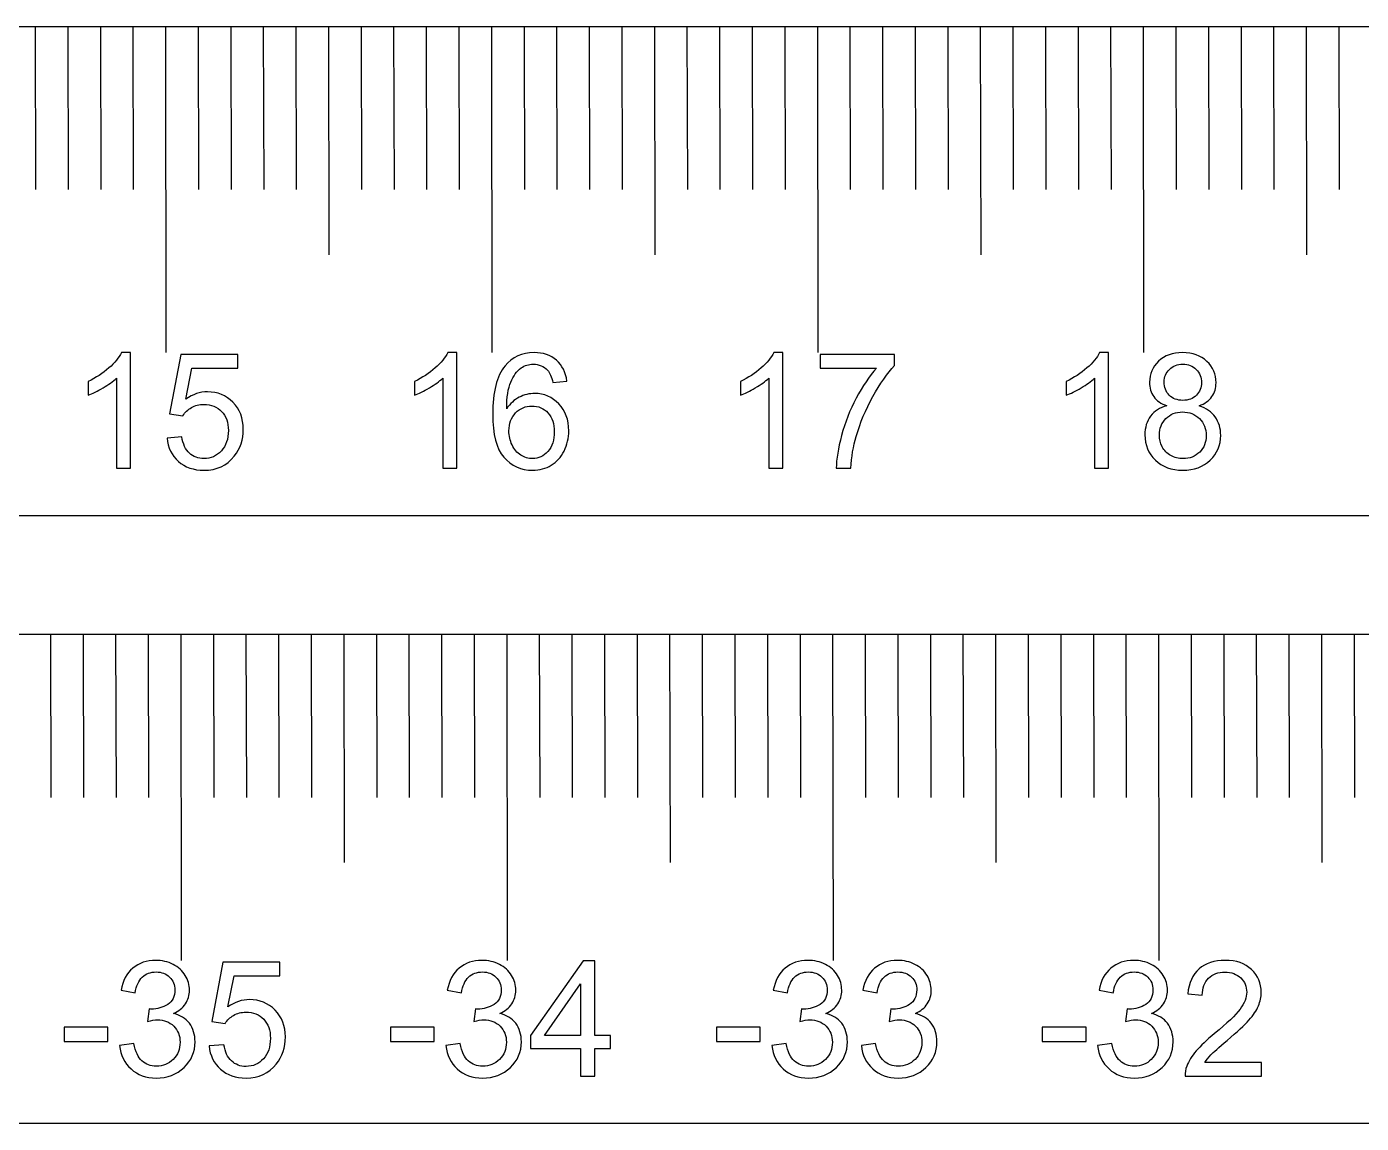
# Model space of a CAD drawing. Header units: millimetres. Extents: x -300 to 279, y -192 to 238.
# Drawn here: x -95.09 to -54.14, y -192.01 to -158.36 of the extents above; entities that cross this region are included whole.
import ezdxf

# ---------------------------------------------------------------- set-up
doc = ezdxf.new("R2010")
doc.units = ezdxf.units.MM
doc.layers.add('CAMADA_1', color=7, linetype='CONTINUOUS')

msp = doc.modelspace()

# ---------------------------------------------------------------- linework, layer by layer
at = {"layer": 'CAMADA_1', "color": 250}
for points, knots in [([(-240.8244, -158.3605), (-240.8244, -158.3605), (259.1756, -158.3605), (259.1756, -158.3605), (259.1756, -158.3605), (259.1756, -173.3605), (259.1756, -173.3605), (259.1756, -173.3605), (-240.8244, -173.3605), (-240.8244, -173.3605), (-240.8244, -173.3605), (-240.8244, -158.3605), (-240.8244, -158.3605)], [0, 0, 0, 0, 0.25, 0.25, 0.25, 0.5, 0.5, 0.5, 0.75, 0.75, 0.75, 1, 1, 1, 1]), ([(-91.8991, -171.9116), (-91.8991, -171.9116), (-92.3338, -171.9116), (-92.3338, -171.9116), (-92.3338, -171.9116), (-92.3338, -169.1442), (-92.3338, -169.1442), (-92.4383, -169.2446), (-92.5758, -169.3442), (-92.7453, -169.4438), (-92.9149, -169.5434), (-93.068, -169.6183), (-93.203, -169.6677), (-93.203, -169.6677), (-93.203, -169.2479), (-93.203, -169.2479), (-92.9602, -169.1343), (-92.7478, -168.996), (-92.5659, -168.833), (-92.384, -168.6709), (-92.2547, -168.5136), (-92.179, -168.3605), (-92.179, -168.3605), (-91.8991, -168.3605), (-91.8991, -168.3605), (-91.8991, -168.3605), (-91.8991, -171.9116), (-91.8991, -171.9116)], [0, 0, 0, 0, 0.1111111, 0.1111111, 0.1111111, 0.2222222, 0.2222222, 0.2222222, 0.3333333, 0.3333333, 0.3333333, 0.4444444, 0.4444444, 0.4444444, 0.5555556, 0.5555556, 0.5555556, 0.6666667, 0.6666667, 0.6666667, 0.7777778, 0.7777778, 0.7777778, 0.8888889, 0.8888889, 0.8888889, 1, 1, 1, 1]), ([(-90.7821, -170.9831), (-90.7821, -170.9831), (-90.3277, -170.9485), (-90.3277, -170.9485), (-90.2939, -171.1699), (-90.2157, -171.3362), (-90.0939, -171.4482), (-89.9721, -171.5593), (-89.8231, -171.6153), (-89.6478, -171.6153), (-89.4362, -171.6153), (-89.2592, -171.5362), (-89.1152, -171.379), (-88.972, -171.221), (-88.9003, -171.0119), (-88.9003, -170.7518), (-88.9003, -170.504), (-88.9687, -170.3089), (-89.1061, -170.1657), (-89.2436, -170.0225), (-89.4255, -169.9509), (-89.6519, -169.9509), (-89.7926, -169.9509), (-89.9186, -169.983), (-90.0305, -170.0472), (-90.1417, -170.1114), (-90.2289, -170.1945), (-90.2931, -170.2966), (-90.2931, -170.2966), (-90.703, -170.2373), (-90.703, -170.2373), (-90.703, -170.2373), (-90.3623, -168.4198), (-90.3623, -168.4198), (-90.3623, -168.4198), (-88.609, -168.4198), (-88.609, -168.4198), (-88.609, -168.4198), (-88.609, -168.8347), (-88.609, -168.8347), (-88.609, -168.8347), (-90.0157, -168.8347), (-90.0157, -168.8347), (-90.0157, -168.8347), (-90.2042, -169.7887), (-90.2042, -169.7887), (-89.9927, -169.6397), (-89.7704, -169.5656), (-89.5383, -169.5656), (-89.2304, -169.5656), (-88.9703, -169.6726), (-88.7588, -169.8867), (-88.5472, -170.1007), (-88.441, -170.3756), (-88.441, -170.7114), (-88.441, -171.0317), (-88.534, -171.3082), (-88.7201, -171.5412), (-88.9464, -171.8276), (-89.2559, -171.9709), (-89.6478, -171.9709), (-89.9688, -171.9709), (-90.2306, -171.8803), (-90.4339, -171.7001), (-90.6372, -171.5198), (-90.7533, -171.2811), (-90.7821, -170.9831)], [0, 0, 0, 0, 0.0454545, 0.0454545, 0.0454545, 0.0909091, 0.0909091, 0.0909091, 0.1363636, 0.1363636, 0.1363636, 0.1818182, 0.1818182, 0.1818182, 0.2272727, 0.2272727, 0.2272727, 0.2727273, 0.2727273, 0.2727273, 0.3181818, 0.3181818, 0.3181818, 0.3636364, 0.3636364, 0.3636364, 0.4090909, 0.4090909, 0.4090909, 0.4545455, 0.4545455, 0.4545455, 0.5, 0.5, 0.5, 0.5454545, 0.5454545, 0.5454545, 0.5909091, 0.5909091, 0.5909091, 0.6363636, 0.6363636, 0.6363636, 0.6818182, 0.6818182, 0.6818182, 0.7272727, 0.7272727, 0.7272727, 0.7727273, 0.7727273, 0.7727273, 0.8181818, 0.8181818, 0.8181818, 0.8636364, 0.8636364, 0.8636364, 0.9090909, 0.9090909, 0.9090909, 0.9545455, 0.9545455, 0.9545455, 1, 1, 1, 1]), ([(-81.8871, -171.9116), (-81.8871, -171.9116), (-82.3218, -171.9116), (-82.3218, -171.9116), (-82.3218, -171.9116), (-82.3218, -169.1442), (-82.3218, -169.1442), (-82.4263, -169.2446), (-82.5638, -169.3442), (-82.7333, -169.4438), (-82.9029, -169.5434), (-83.056, -169.6183), (-83.191, -169.6677), (-83.191, -169.6677), (-83.191, -169.2479), (-83.191, -169.2479), (-82.9482, -169.1343), (-82.7358, -168.996), (-82.5539, -168.833), (-82.372, -168.6709), (-82.2427, -168.5136), (-82.167, -168.3605), (-82.167, -168.3605), (-81.8871, -168.3605), (-81.8871, -168.3605), (-81.8871, -168.3605), (-81.8871, -171.9116), (-81.8871, -171.9116)], [0, 0, 0, 0, 0.1111111, 0.1111111, 0.1111111, 0.2222222, 0.2222222, 0.2222222, 0.3333333, 0.3333333, 0.3333333, 0.4444444, 0.4444444, 0.4444444, 0.5555556, 0.5555556, 0.5555556, 0.6666667, 0.6666667, 0.6666667, 0.7777778, 0.7777778, 0.7777778, 0.8888889, 0.8888889, 0.8888889, 1, 1, 1, 1]), ([(-78.513, -169.2397), (-78.513, -169.2397), (-78.9427, -169.2742), (-78.9427, -169.2742), (-78.9814, -169.1038), (-79.0365, -168.9795), (-79.1081, -168.9022), (-79.2258, -168.7779), (-79.3715, -168.7161), (-79.5444, -168.7161), (-79.6835, -168.7161), (-79.807, -168.7548), (-79.9132, -168.8322), (-80.0498, -168.9318), (-80.1568, -169.0767), (-80.2367, -169.2676), (-80.3157, -169.4594), (-80.3568, -169.7319), (-80.3601, -170.085), (-80.2556, -169.9262), (-80.1272, -169.8076), (-79.9757, -169.7311), (-79.8243, -169.6537), (-79.6662, -169.615), (-79.4999, -169.615), (-79.2102, -169.615), (-78.9633, -169.722), (-78.7591, -169.9352), (-78.5558, -170.1484), (-78.4537, -170.4233), (-78.4537, -170.7617), (-78.4537, -170.9839), (-78.5015, -171.1897), (-78.597, -171.3807), (-78.6933, -171.5716), (-78.8241, -171.7173), (-78.9921, -171.8186), (-79.1592, -171.9198), (-79.3493, -171.9709), (-79.5617, -171.9709), (-79.923, -171.9709), (-80.2186, -171.8375), (-80.4474, -171.5716), (-80.6754, -171.3058), (-80.7898, -170.867), (-80.7898, -170.2562), (-80.7898, -169.573), (-80.6631, -169.0758), (-80.4103, -168.7655), (-80.1897, -168.4955), (-79.8926, -168.3605), (-79.5181, -168.3605), (-79.2398, -168.3605), (-79.011, -168.4387), (-78.8332, -168.5943), (-78.6554, -168.7499), (-78.5484, -168.9647), (-78.513, -169.2397)], [0, 0, 0, 0, 0.0526316, 0.0526316, 0.0526316, 0.1052632, 0.1052632, 0.1052632, 0.1578947, 0.1578947, 0.1578947, 0.2105263, 0.2105263, 0.2105263, 0.2631579, 0.2631579, 0.2631579, 0.3157895, 0.3157895, 0.3157895, 0.3684211, 0.3684211, 0.3684211, 0.4210526, 0.4210526, 0.4210526, 0.4736842, 0.4736842, 0.4736842, 0.5263158, 0.5263158, 0.5263158, 0.5789474, 0.5789474, 0.5789474, 0.6315789, 0.6315789, 0.6315789, 0.6842105, 0.6842105, 0.6842105, 0.7368421, 0.7368421, 0.7368421, 0.7894737, 0.7894737, 0.7894737, 0.8421053, 0.8421053, 0.8421053, 0.8947368, 0.8947368, 0.8947368, 0.9473684, 0.9473684, 0.9473684, 1, 1, 1, 1]), ([(-71.8848, -171.9116), (-71.8848, -171.9116), (-72.3195, -171.9116), (-72.3195, -171.9116), (-72.3195, -171.9116), (-72.3195, -169.1442), (-72.3195, -169.1442), (-72.424, -169.2446), (-72.5615, -169.3442), (-72.731, -169.4438), (-72.9006, -169.5434), (-73.0537, -169.6183), (-73.1887, -169.6677), (-73.1887, -169.6677), (-73.1887, -169.2479), (-73.1887, -169.2479), (-72.9459, -169.1343), (-72.7335, -168.996), (-72.5516, -168.833), (-72.3697, -168.6709), (-72.2404, -168.5136), (-72.1647, -168.3605), (-72.1647, -168.3605), (-71.8848, -168.3605), (-71.8848, -168.3605), (-71.8848, -168.3605), (-71.8848, -171.9116), (-71.8848, -171.9116)], [0, 0, 0, 0, 0.1111111, 0.1111111, 0.1111111, 0.2222222, 0.2222222, 0.2222222, 0.3333333, 0.3333333, 0.3333333, 0.4444444, 0.4444444, 0.4444444, 0.5555556, 0.5555556, 0.5555556, 0.6666667, 0.6666667, 0.6666667, 0.7777778, 0.7777778, 0.7777778, 0.8888889, 0.8888889, 0.8888889, 1, 1, 1, 1]), ([(-70.7431, -168.8347), (-70.7431, -168.8347), (-70.7431, -168.4198), (-70.7431, -168.4198), (-70.7431, -168.4198), (-68.4564, -168.4198), (-68.4564, -168.4198), (-68.4564, -168.4198), (-68.4564, -168.7556), (-68.4564, -168.7556), (-68.6811, -168.9952), (-68.905, -169.3137), (-69.1256, -169.7113), (-69.347, -170.1089), (-69.5174, -170.518), (-69.6384, -170.9386), (-69.7248, -171.2341), (-69.7808, -171.5593), (-69.8047, -171.9116), (-69.8047, -171.9116), (-70.2492, -171.9116), (-70.2492, -171.9116), (-70.2442, -171.6334), (-70.1899, -171.2967), (-70.0854, -170.9024), (-69.9808, -170.5073), (-69.8318, -170.127), (-69.6368, -169.7607), (-69.4417, -169.3944), (-69.2342, -169.0857), (-69.0145, -168.8347), (-69.0145, -168.8347), (-70.7431, -168.8347), (-70.7431, -168.8347)], [0, 0, 0, 0, 0.0909091, 0.0909091, 0.0909091, 0.1818182, 0.1818182, 0.1818182, 0.2727273, 0.2727273, 0.2727273, 0.3636364, 0.3636364, 0.3636364, 0.4545455, 0.4545455, 0.4545455, 0.5454545, 0.5454545, 0.5454545, 0.6363636, 0.6363636, 0.6363636, 0.7272727, 0.7272727, 0.7272727, 0.8181818, 0.8181818, 0.8181818, 0.9090909, 0.9090909, 0.9090909, 1, 1, 1, 1]), ([(-61.8899, -171.9116), (-61.8899, -171.9116), (-62.3246, -171.9116), (-62.3246, -171.9116), (-62.3246, -171.9116), (-62.3246, -169.1442), (-62.3246, -169.1442), (-62.4291, -169.2446), (-62.5666, -169.3442), (-62.7361, -169.4438), (-62.9057, -169.5434), (-63.0588, -169.6183), (-63.1938, -169.6677), (-63.1938, -169.6677), (-63.1938, -169.2479), (-63.1938, -169.2479), (-62.951, -169.1343), (-62.7386, -168.996), (-62.5567, -168.833), (-62.3748, -168.6709), (-62.2455, -168.5136), (-62.1698, -168.3605), (-62.1698, -168.3605), (-61.8899, -168.3605), (-61.8899, -168.3605), (-61.8899, -168.3605), (-61.8899, -171.9116), (-61.8899, -171.9116)], [0, 0, 0, 0, 0.1111111, 0.1111111, 0.1111111, 0.2222222, 0.2222222, 0.2222222, 0.3333333, 0.3333333, 0.3333333, 0.4444444, 0.4444444, 0.4444444, 0.5555556, 0.5555556, 0.5555556, 0.6666667, 0.6666667, 0.6666667, 0.7777778, 0.7777778, 0.7777778, 0.8888889, 0.8888889, 0.8888889, 1, 1, 1, 1]), ([(-60.1036, -169.9945), (-60.2839, -169.9286), (-60.4173, -169.834), (-60.5045, -169.7121), (-60.591, -169.5895), (-60.6346, -169.443), (-60.6346, -169.2726), (-60.6346, -169.0149), (-60.5424, -168.7993), (-60.358, -168.6239), (-60.1728, -168.4486), (-59.9275, -168.3605), (-59.6205, -168.3605), (-59.3126, -168.3605), (-59.064, -168.4503), (-58.8763, -168.6297), (-58.6887, -168.8091), (-58.5948, -169.0273), (-58.5948, -169.2849), (-58.5948, -169.4487), (-58.6376, -169.592), (-58.7232, -169.713), (-58.8088, -169.8348), (-58.9389, -169.9286), (-59.1142, -169.9945), (-58.8977, -170.0653), (-58.7339, -170.1789), (-58.6212, -170.3369), (-58.5084, -170.4941), (-58.4516, -170.6818), (-58.4516, -170.9008), (-58.4516, -171.2029), (-58.5586, -171.4564), (-58.7718, -171.6622), (-58.9858, -171.868), (-59.2665, -171.9709), (-59.6147, -171.9709), (-59.9629, -171.9709), (-60.2436, -171.868), (-60.4576, -171.6614), (-60.6708, -171.4548), (-60.7778, -171.1971), (-60.7778, -170.8884), (-60.7778, -170.6588), (-60.7194, -170.4661), (-60.6025, -170.3114), (-60.4856, -170.1558), (-60.3193, -170.0505), (-60.1036, -169.9945)], [0, 0, 0, 0, 0.0625, 0.0625, 0.0625, 0.125, 0.125, 0.125, 0.1875, 0.1875, 0.1875, 0.25, 0.25, 0.25, 0.3125, 0.3125, 0.3125, 0.375, 0.375, 0.375, 0.4375, 0.4375, 0.4375, 0.5, 0.5, 0.5, 0.5625, 0.5625, 0.5625, 0.625, 0.625, 0.625, 0.6875, 0.6875, 0.6875, 0.75, 0.75, 0.75, 0.8125, 0.8125, 0.8125, 0.875, 0.875, 0.875, 0.9375, 0.9375, 0.9375, 1, 1, 1, 1]), ([(-60.1901, -169.2569), (-60.1901, -169.4249), (-60.1366, -169.5615), (-60.0304, -169.6677), (-59.9234, -169.7739), (-59.7834, -169.8274), (-59.6098, -169.8274), (-59.441, -169.8274), (-59.3044, -169.7747), (-59.1982, -169.6693), (-59.092, -169.564), (-59.0393, -169.4347), (-59.0393, -169.2816), (-59.0393, -169.1219), (-59.0936, -168.9878), (-59.2031, -168.8791), (-59.3118, -168.7705), (-59.4492, -168.7161), (-59.6147, -168.7161), (-59.7818, -168.7161), (-59.9193, -168.7696), (-60.0279, -168.8758), (-60.1357, -168.982), (-60.1901, -169.1088), (-60.1901, -169.2569)], [0, 0, 0, 0, 0.125, 0.125, 0.125, 0.25, 0.25, 0.25, 0.375, 0.375, 0.375, 0.5, 0.5, 0.5, 0.625, 0.625, 0.625, 0.75, 0.75, 0.75, 0.875, 0.875, 0.875, 1, 1, 1, 1]), ([(-80.291, -170.7658), (-80.291, -170.9156), (-80.2589, -171.0588), (-80.1955, -171.1955), (-80.1321, -171.3321), (-80.0432, -171.4358), (-79.9305, -171.5074), (-79.8169, -171.579), (-79.6967, -171.6153), (-79.5691, -171.6153), (-79.3839, -171.6153), (-79.2258, -171.5412), (-79.095, -171.393), (-78.9641, -171.2448), (-78.8982, -171.044), (-78.8982, -170.7896), (-78.8982, -170.5452), (-78.9633, -170.3526), (-79.0925, -170.2118), (-79.2217, -170.071), (-79.3864, -170.0002), (-79.5864, -170.0002), (-79.7823, -170.0002), (-79.9494, -170.071), (-80.086, -170.2118), (-80.2227, -170.3526), (-80.291, -170.5369), (-80.291, -170.7658)], [0, 0, 0, 0, 0.1111111, 0.1111111, 0.1111111, 0.2222222, 0.2222222, 0.2222222, 0.3333333, 0.3333333, 0.3333333, 0.4444444, 0.4444444, 0.4444444, 0.5555556, 0.5555556, 0.5555556, 0.6666667, 0.6666667, 0.6666667, 0.7777778, 0.7777778, 0.7777778, 0.8888889, 0.8888889, 0.8888889, 1, 1, 1, 1]), ([(-60.3333, -170.8917), (-60.3333, -171.016), (-60.3045, -171.1354), (-60.2469, -171.2514), (-60.1893, -171.3667), (-60.102, -171.4564), (-59.9851, -171.5198), (-59.869, -171.5832), (-59.7439, -171.6153), (-59.6114, -171.6153), (-59.4023, -171.6153), (-59.2311, -171.5486), (-59.0969, -171.4152), (-58.9628, -171.2819), (-58.8961, -171.1123), (-58.8961, -170.9065), (-58.8961, -170.6975), (-58.9652, -170.5246), (-59.1027, -170.3879), (-59.241, -170.2513), (-59.4155, -170.183), (-59.6254, -170.183), (-59.8312, -170.183), (-59.9999, -170.2505), (-60.1333, -170.3855), (-60.2666, -170.5205), (-60.3333, -170.6892), (-60.3333, -170.8917)], [0, 0, 0, 0, 0.1111111, 0.1111111, 0.1111111, 0.2222222, 0.2222222, 0.2222222, 0.3333333, 0.3333333, 0.3333333, 0.4444444, 0.4444444, 0.4444444, 0.5555556, 0.5555556, 0.5555556, 0.6666667, 0.6666667, 0.6666667, 0.7777778, 0.7777778, 0.7777778, 0.8888889, 0.8888889, 0.8888889, 1, 1, 1, 1]), ([(-240.3555, -177.0107), (-240.3555, -177.0107), (259.6445, -177.0107), (259.6445, -177.0107), (259.6445, -177.0107), (259.6445, -192.0107), (259.6445, -192.0107), (259.6445, -192.0107), (-240.3555, -192.0107), (-240.3555, -192.0107), (-240.3555, -192.0107), (-240.3555, -177.0107), (-240.3555, -177.0107)], [0, 0, 0, 0, 0.25, 0.25, 0.25, 0.5, 0.5, 0.5, 0.75, 0.75, 0.75, 1, 1, 1, 1]), ([(-92.2378, -189.6234), (-92.2378, -189.6234), (-91.8031, -189.5641), (-91.8031, -189.5641), (-91.7529, -189.8111), (-91.669, -189.9889), (-91.5496, -190.0975), (-91.4303, -190.2062), (-91.2837, -190.2605), (-91.1101, -190.2605), (-90.9043, -190.2605), (-90.7306, -190.1897), (-90.5906, -190.0482), (-90.4507, -189.9066), (-90.3807, -189.7312), (-90.3807, -189.5222), (-90.3807, -189.323), (-90.4458, -189.1583), (-90.5766, -189.0283), (-90.7067, -188.899), (-90.8722, -188.834), (-91.0738, -188.834), (-91.1561, -188.834), (-91.2582, -188.8505), (-91.3809, -188.8826), (-91.3809, -188.8826), (-91.3323, -188.5023), (-91.3323, -188.5023), (-91.3035, -188.5056), (-91.2796, -188.5072), (-91.2623, -188.5072), (-91.0763, -188.5072), (-90.91, -188.4587), (-90.761, -188.3623), (-90.6129, -188.266), (-90.5388, -188.1179), (-90.5388, -187.9178), (-90.5388, -187.759), (-90.5931, -187.6273), (-90.7009, -187.5227), (-90.8088, -187.4182), (-90.9479, -187.3663), (-91.1183, -187.3663), (-91.2879, -187.3663), (-91.4286, -187.4198), (-91.5414, -187.5268), (-91.6542, -187.6339), (-91.7266, -187.7944), (-91.7587, -188.0084), (-91.7587, -188.0084), (-92.1933, -187.9294), (-92.1933, -187.9294), (-92.1398, -187.638), (-92.0196, -187.4116), (-91.8311, -187.2511), (-91.6435, -187.0906), (-91.4089, -187.0107), (-91.129, -187.0107), (-90.9364, -187.0107), (-90.7586, -187.0519), (-90.5964, -187.135), (-90.4334, -187.2173), (-90.3091, -187.3301), (-90.2235, -187.4725), (-90.1371, -187.6157), (-90.0943, -187.7672), (-90.0943, -187.9277), (-90.0943, -188.08), (-90.1354, -188.2183), (-90.2169, -188.3434), (-90.2992, -188.4685), (-90.4211, -188.5681), (-90.5816, -188.6422), (-90.3725, -188.69), (-90.2103, -188.7904), (-90.0943, -188.9427), (-89.979, -189.0941), (-89.9214, -189.2851), (-89.9214, -189.5131), (-89.9214, -189.8218), (-90.0342, -190.0844), (-90.2589, -190.2992), (-90.4845, -190.5141), (-90.7693, -190.6211), (-91.1133, -190.6211), (-91.4237, -190.6211), (-91.6813, -190.5281), (-91.8863, -190.3428), (-92.0921, -190.1576), (-92.209, -189.9181), (-92.2378, -189.6234)], [0, 0, 0, 0, 0.0333333, 0.0333333, 0.0333333, 0.0666667, 0.0666667, 0.0666667, 0.1, 0.1, 0.1, 0.1333333, 0.1333333, 0.1333333, 0.1666667, 0.1666667, 0.1666667, 0.2, 0.2, 0.2, 0.2333333, 0.2333333, 0.2333333, 0.2666667, 0.2666667, 0.2666667, 0.3, 0.3, 0.3, 0.3333333, 0.3333333, 0.3333333, 0.3666667, 0.3666667, 0.3666667, 0.4, 0.4, 0.4, 0.4333333, 0.4333333, 0.4333333, 0.4666667, 0.4666667, 0.4666667, 0.5, 0.5, 0.5, 0.5333333, 0.5333333, 0.5333333, 0.5666667, 0.5666667, 0.5666667, 0.6, 0.6, 0.6, 0.6333333, 0.6333333, 0.6333333, 0.6666667, 0.6666667, 0.6666667, 0.7, 0.7, 0.7, 0.7333333, 0.7333333, 0.7333333, 0.7666667, 0.7666667, 0.7666667, 0.8, 0.8, 0.8, 0.8333333, 0.8333333, 0.8333333, 0.8666667, 0.8666667, 0.8666667, 0.9, 0.9, 0.9, 0.9333333, 0.9333333, 0.9333333, 0.9666667, 0.9666667, 0.9666667, 1, 1, 1, 1]), ([(-89.4909, -189.6333), (-89.4909, -189.6333), (-89.0365, -189.5987), (-89.0365, -189.5987), (-89.0027, -189.8201), (-88.9245, -189.9864), (-88.8027, -190.0984), (-88.6809, -190.2095), (-88.5319, -190.2655), (-88.3566, -190.2655), (-88.145, -190.2655), (-87.968, -190.1864), (-87.824, -190.0292), (-87.6808, -189.8712), (-87.6091, -189.6621), (-87.6091, -189.402), (-87.6091, -189.1542), (-87.6775, -188.9591), (-87.8149, -188.8159), (-87.9524, -188.6727), (-88.1343, -188.6011), (-88.3607, -188.6011), (-88.5014, -188.6011), (-88.6274, -188.6332), (-88.7393, -188.6974), (-88.8505, -188.7616), (-88.9377, -188.8447), (-89.0019, -188.9468), (-89.0019, -188.9468), (-89.4118, -188.8875), (-89.4118, -188.8875), (-89.4118, -188.8875), (-89.0711, -187.07), (-89.0711, -187.07), (-89.0711, -187.07), (-87.3178, -187.07), (-87.3178, -187.07), (-87.3178, -187.07), (-87.3178, -187.4849), (-87.3178, -187.4849), (-87.3178, -187.4849), (-88.7245, -187.4849), (-88.7245, -187.4849), (-88.7245, -187.4849), (-88.913, -188.4389), (-88.913, -188.4389), (-88.7015, -188.2899), (-88.4792, -188.2158), (-88.2471, -188.2158), (-87.9392, -188.2158), (-87.6791, -188.3228), (-87.4676, -188.5369), (-87.256, -188.7509), (-87.1498, -189.0258), (-87.1498, -189.3616), (-87.1498, -189.6819), (-87.2428, -189.9584), (-87.4289, -190.1914), (-87.6552, -190.4778), (-87.9647, -190.6211), (-88.3566, -190.6211), (-88.6776, -190.6211), (-88.9394, -190.5305), (-89.1427, -190.3503), (-89.346, -190.17), (-89.4621, -189.9313), (-89.4909, -189.6333)], [0, 0, 0, 0, 0.0454545, 0.0454545, 0.0454545, 0.0909091, 0.0909091, 0.0909091, 0.1363636, 0.1363636, 0.1363636, 0.1818182, 0.1818182, 0.1818182, 0.2272727, 0.2272727, 0.2272727, 0.2727273, 0.2727273, 0.2727273, 0.3181818, 0.3181818, 0.3181818, 0.3636364, 0.3636364, 0.3636364, 0.4090909, 0.4090909, 0.4090909, 0.4545455, 0.4545455, 0.4545455, 0.5, 0.5, 0.5, 0.5454545, 0.5454545, 0.5454545, 0.5909091, 0.5909091, 0.5909091, 0.6363636, 0.6363636, 0.6363636, 0.6818182, 0.6818182, 0.6818182, 0.7272727, 0.7272727, 0.7272727, 0.7727273, 0.7727273, 0.7727273, 0.8181818, 0.8181818, 0.8181818, 0.8636364, 0.8636364, 0.8636364, 0.9090909, 0.9090909, 0.9090909, 0.9545455, 0.9545455, 0.9545455, 1, 1, 1, 1]), ([(-82.2258, -189.6234), (-82.2258, -189.6234), (-81.7911, -189.5641), (-81.7911, -189.5641), (-81.7409, -189.8111), (-81.657, -189.9889), (-81.5376, -190.0975), (-81.4183, -190.2062), (-81.2717, -190.2605), (-81.0981, -190.2605), (-80.8923, -190.2605), (-80.7186, -190.1897), (-80.5786, -190.0482), (-80.4387, -189.9066), (-80.3687, -189.7312), (-80.3687, -189.5222), (-80.3687, -189.323), (-80.4338, -189.1583), (-80.5646, -189.0283), (-80.6947, -188.899), (-80.8602, -188.834), (-81.0618, -188.834), (-81.1441, -188.834), (-81.2462, -188.8505), (-81.3689, -188.8826), (-81.3689, -188.8826), (-81.3203, -188.5023), (-81.3203, -188.5023), (-81.2915, -188.5056), (-81.2676, -188.5072), (-81.2503, -188.5072), (-81.0643, -188.5072), (-80.898, -188.4587), (-80.749, -188.3623), (-80.6009, -188.266), (-80.5268, -188.1179), (-80.5268, -187.9178), (-80.5268, -187.759), (-80.5811, -187.6273), (-80.6889, -187.5227), (-80.7968, -187.4182), (-80.9359, -187.3663), (-81.1063, -187.3663), (-81.2759, -187.3663), (-81.4166, -187.4198), (-81.5294, -187.5268), (-81.6422, -187.6339), (-81.7146, -187.7944), (-81.7467, -188.0084), (-81.7467, -188.0084), (-82.1813, -187.9294), (-82.1813, -187.9294), (-82.1278, -187.638), (-82.0076, -187.4116), (-81.8191, -187.2511), (-81.6315, -187.0906), (-81.3969, -187.0107), (-81.117, -187.0107), (-80.9244, -187.0107), (-80.7466, -187.0519), (-80.5844, -187.135), (-80.4214, -187.2173), (-80.2971, -187.3301), (-80.2115, -187.4725), (-80.1251, -187.6157), (-80.0823, -187.7672), (-80.0823, -187.9277), (-80.0823, -188.08), (-80.1234, -188.2183), (-80.2049, -188.3434), (-80.2872, -188.4685), (-80.4091, -188.5681), (-80.5696, -188.6422), (-80.3605, -188.69), (-80.1983, -188.7904), (-80.0823, -188.9427), (-79.967, -189.0941), (-79.9094, -189.2851), (-79.9094, -189.5131), (-79.9094, -189.8218), (-80.0222, -190.0844), (-80.2469, -190.2992), (-80.4725, -190.5141), (-80.7573, -190.6211), (-81.1013, -190.6211), (-81.4117, -190.6211), (-81.6693, -190.5281), (-81.8743, -190.3428), (-82.0801, -190.1576), (-82.197, -189.9181), (-82.2258, -189.6234)], [0, 0, 0, 0, 0.0333333, 0.0333333, 0.0333333, 0.0666667, 0.0666667, 0.0666667, 0.1, 0.1, 0.1, 0.1333333, 0.1333333, 0.1333333, 0.1666667, 0.1666667, 0.1666667, 0.2, 0.2, 0.2, 0.2333333, 0.2333333, 0.2333333, 0.2666667, 0.2666667, 0.2666667, 0.3, 0.3, 0.3, 0.3333333, 0.3333333, 0.3333333, 0.3666667, 0.3666667, 0.3666667, 0.4, 0.4, 0.4, 0.4333333, 0.4333333, 0.4333333, 0.4666667, 0.4666667, 0.4666667, 0.5, 0.5, 0.5, 0.5333333, 0.5333333, 0.5333333, 0.5666667, 0.5666667, 0.5666667, 0.6, 0.6, 0.6, 0.6333333, 0.6333333, 0.6333333, 0.6666667, 0.6666667, 0.6666667, 0.7, 0.7, 0.7, 0.7333333, 0.7333333, 0.7333333, 0.7666667, 0.7666667, 0.7666667, 0.8, 0.8, 0.8, 0.8333333, 0.8333333, 0.8333333, 0.8666667, 0.8666667, 0.8666667, 0.9, 0.9, 0.9, 0.9333333, 0.9333333, 0.9333333, 0.9666667, 0.9666667, 0.9666667, 1, 1, 1, 1]), ([(-78.091, -190.5618), (-78.091, -190.5618), (-78.091, -189.7172), (-78.091, -189.7172), (-78.091, -189.7172), (-79.627, -189.7172), (-79.627, -189.7172), (-79.627, -189.7172), (-79.627, -189.3172), (-79.627, -189.3172), (-79.627, -189.3172), (-78.012, -187.0255), (-78.012, -187.0255), (-78.012, -187.0255), (-77.6564, -187.0255), (-77.6564, -187.0255), (-77.6564, -187.0255), (-77.6564, -189.3172), (-77.6564, -189.3172), (-77.6564, -189.3172), (-77.1773, -189.3172), (-77.1773, -189.3172), (-77.1773, -189.3172), (-77.1773, -189.7172), (-77.1773, -189.7172), (-77.1773, -189.7172), (-77.6564, -189.7172), (-77.6564, -189.7172), (-77.6564, -189.7172), (-77.6564, -190.5618), (-77.6564, -190.5618), (-77.6564, -190.5618), (-78.091, -190.5618), (-78.091, -190.5618)], [0, 0, 0, 0, 0.0909091, 0.0909091, 0.0909091, 0.1818182, 0.1818182, 0.1818182, 0.2727273, 0.2727273, 0.2727273, 0.3636364, 0.3636364, 0.3636364, 0.4545455, 0.4545455, 0.4545455, 0.5454545, 0.5454545, 0.5454545, 0.6363636, 0.6363636, 0.6363636, 0.7272727, 0.7272727, 0.7272727, 0.8181818, 0.8181818, 0.8181818, 0.9090909, 0.9090909, 0.9090909, 1, 1, 1, 1]), ([(-72.2235, -189.6234), (-72.2235, -189.6234), (-71.7888, -189.5641), (-71.7888, -189.5641), (-71.7386, -189.8111), (-71.6547, -189.9889), (-71.5353, -190.0975), (-71.416, -190.2062), (-71.2694, -190.2605), (-71.0958, -190.2605), (-70.89, -190.2605), (-70.7163, -190.1897), (-70.5763, -190.0482), (-70.4364, -189.9066), (-70.3664, -189.7312), (-70.3664, -189.5222), (-70.3664, -189.323), (-70.4315, -189.1583), (-70.5623, -189.0283), (-70.6924, -188.899), (-70.8579, -188.834), (-71.0595, -188.834), (-71.1418, -188.834), (-71.2439, -188.8505), (-71.3666, -188.8826), (-71.3666, -188.8826), (-71.318, -188.5023), (-71.318, -188.5023), (-71.2892, -188.5056), (-71.2653, -188.5072), (-71.248, -188.5072), (-71.062, -188.5072), (-70.8957, -188.4587), (-70.7467, -188.3623), (-70.5986, -188.266), (-70.5245, -188.1179), (-70.5245, -187.9178), (-70.5245, -187.759), (-70.5788, -187.6273), (-70.6866, -187.5227), (-70.7945, -187.4182), (-70.9336, -187.3663), (-71.104, -187.3663), (-71.2736, -187.3663), (-71.4143, -187.4198), (-71.5271, -187.5268), (-71.6399, -187.6339), (-71.7123, -187.7944), (-71.7444, -188.0084), (-71.7444, -188.0084), (-72.179, -187.9294), (-72.179, -187.9294), (-72.1255, -187.638), (-72.0053, -187.4116), (-71.8168, -187.2511), (-71.6292, -187.0906), (-71.3946, -187.0107), (-71.1147, -187.0107), (-70.9221, -187.0107), (-70.7443, -187.0519), (-70.5821, -187.135), (-70.4191, -187.2173), (-70.2948, -187.3301), (-70.2092, -187.4725), (-70.1228, -187.6157), (-70.08, -187.7672), (-70.08, -187.9277), (-70.08, -188.08), (-70.1211, -188.2183), (-70.2026, -188.3434), (-70.2849, -188.4685), (-70.4068, -188.5681), (-70.5673, -188.6422), (-70.3582, -188.69), (-70.196, -188.7904), (-70.08, -188.9427), (-69.9647, -189.0941), (-69.9071, -189.2851), (-69.9071, -189.5131), (-69.9071, -189.8218), (-70.0199, -190.0844), (-70.2446, -190.2992), (-70.4702, -190.5141), (-70.755, -190.6211), (-71.099, -190.6211), (-71.4094, -190.6211), (-71.667, -190.5281), (-71.872, -190.3428), (-72.0778, -190.1576), (-72.1947, -189.9181), (-72.2235, -189.6234)], [0, 0, 0, 0, 0.0333333, 0.0333333, 0.0333333, 0.0666667, 0.0666667, 0.0666667, 0.1, 0.1, 0.1, 0.1333333, 0.1333333, 0.1333333, 0.1666667, 0.1666667, 0.1666667, 0.2, 0.2, 0.2, 0.2333333, 0.2333333, 0.2333333, 0.2666667, 0.2666667, 0.2666667, 0.3, 0.3, 0.3, 0.3333333, 0.3333333, 0.3333333, 0.3666667, 0.3666667, 0.3666667, 0.4, 0.4, 0.4, 0.4333333, 0.4333333, 0.4333333, 0.4666667, 0.4666667, 0.4666667, 0.5, 0.5, 0.5, 0.5333333, 0.5333333, 0.5333333, 0.5666667, 0.5666667, 0.5666667, 0.6, 0.6, 0.6, 0.6333333, 0.6333333, 0.6333333, 0.6666667, 0.6666667, 0.6666667, 0.7, 0.7, 0.7, 0.7333333, 0.7333333, 0.7333333, 0.7666667, 0.7666667, 0.7666667, 0.8, 0.8, 0.8, 0.8333333, 0.8333333, 0.8333333, 0.8666667, 0.8666667, 0.8666667, 0.9, 0.9, 0.9, 0.9333333, 0.9333333, 0.9333333, 0.9666667, 0.9666667, 0.9666667, 1, 1, 1, 1]), ([(-69.4766, -189.6234), (-69.4766, -189.6234), (-69.0419, -189.5641), (-69.0419, -189.5641), (-68.9917, -189.8111), (-68.9078, -189.9889), (-68.7884, -190.0975), (-68.6691, -190.2062), (-68.5225, -190.2605), (-68.3489, -190.2605), (-68.1431, -190.2605), (-67.9694, -190.1897), (-67.8294, -190.0482), (-67.6895, -189.9066), (-67.6195, -189.7312), (-67.6195, -189.5222), (-67.6195, -189.323), (-67.6846, -189.1583), (-67.8154, -189.0283), (-67.9455, -188.899), (-68.111, -188.834), (-68.3126, -188.834), (-68.3949, -188.834), (-68.497, -188.8505), (-68.6197, -188.8826), (-68.6197, -188.8826), (-68.5711, -188.5023), (-68.5711, -188.5023), (-68.5423, -188.5056), (-68.5184, -188.5072), (-68.5011, -188.5072), (-68.3151, -188.5072), (-68.1488, -188.4587), (-67.9998, -188.3623), (-67.8517, -188.266), (-67.7776, -188.1179), (-67.7776, -187.9178), (-67.7776, -187.759), (-67.8319, -187.6273), (-67.9397, -187.5227), (-68.0476, -187.4182), (-68.1867, -187.3663), (-68.3571, -187.3663), (-68.5267, -187.3663), (-68.6674, -187.4198), (-68.7802, -187.5268), (-68.893, -187.6339), (-68.9654, -187.7944), (-68.9975, -188.0084), (-68.9975, -188.0084), (-69.4321, -187.9294), (-69.4321, -187.9294), (-69.3786, -187.638), (-69.2584, -187.4116), (-69.0699, -187.2511), (-68.8823, -187.0906), (-68.6477, -187.0107), (-68.3678, -187.0107), (-68.1752, -187.0107), (-67.9974, -187.0519), (-67.8352, -187.135), (-67.6722, -187.2173), (-67.5479, -187.3301), (-67.4623, -187.4725), (-67.3759, -187.6157), (-67.3331, -187.7672), (-67.3331, -187.9277), (-67.3331, -188.08), (-67.3742, -188.2183), (-67.4557, -188.3434), (-67.538, -188.4685), (-67.6599, -188.5681), (-67.8204, -188.6422), (-67.6113, -188.69), (-67.4491, -188.7904), (-67.3331, -188.9427), (-67.2178, -189.0941), (-67.1602, -189.2851), (-67.1602, -189.5131), (-67.1602, -189.8218), (-67.273, -190.0844), (-67.4977, -190.2992), (-67.7233, -190.5141), (-68.0081, -190.6211), (-68.3521, -190.6211), (-68.6625, -190.6211), (-68.9201, -190.5281), (-69.1251, -190.3428), (-69.3309, -190.1576), (-69.4478, -189.9181), (-69.4766, -189.6234)], [0, 0, 0, 0, 0.0333333, 0.0333333, 0.0333333, 0.0666667, 0.0666667, 0.0666667, 0.1, 0.1, 0.1, 0.1333333, 0.1333333, 0.1333333, 0.1666667, 0.1666667, 0.1666667, 0.2, 0.2, 0.2, 0.2333333, 0.2333333, 0.2333333, 0.2666667, 0.2666667, 0.2666667, 0.3, 0.3, 0.3, 0.3333333, 0.3333333, 0.3333333, 0.3666667, 0.3666667, 0.3666667, 0.4, 0.4, 0.4, 0.4333333, 0.4333333, 0.4333333, 0.4666667, 0.4666667, 0.4666667, 0.5, 0.5, 0.5, 0.5333333, 0.5333333, 0.5333333, 0.5666667, 0.5666667, 0.5666667, 0.6, 0.6, 0.6, 0.6333333, 0.6333333, 0.6333333, 0.6666667, 0.6666667, 0.6666667, 0.7, 0.7, 0.7, 0.7333333, 0.7333333, 0.7333333, 0.7666667, 0.7666667, 0.7666667, 0.8, 0.8, 0.8, 0.8333333, 0.8333333, 0.8333333, 0.8666667, 0.8666667, 0.8666667, 0.9, 0.9, 0.9, 0.9333333, 0.9333333, 0.9333333, 0.9666667, 0.9666667, 0.9666667, 1, 1, 1, 1]), ([(-62.2286, -189.6234), (-62.2286, -189.6234), (-61.7939, -189.5641), (-61.7939, -189.5641), (-61.7437, -189.8111), (-61.6598, -189.9889), (-61.5404, -190.0975), (-61.4211, -190.2062), (-61.2745, -190.2605), (-61.1009, -190.2605), (-60.8951, -190.2605), (-60.7214, -190.1897), (-60.5814, -190.0482), (-60.4415, -189.9066), (-60.3715, -189.7312), (-60.3715, -189.5222), (-60.3715, -189.323), (-60.4366, -189.1583), (-60.5674, -189.0283), (-60.6975, -188.899), (-60.863, -188.834), (-61.0646, -188.834), (-61.1469, -188.834), (-61.249, -188.8505), (-61.3717, -188.8826), (-61.3717, -188.8826), (-61.3231, -188.5023), (-61.3231, -188.5023), (-61.2943, -188.5056), (-61.2704, -188.5072), (-61.2531, -188.5072), (-61.0671, -188.5072), (-60.9008, -188.4587), (-60.7518, -188.3623), (-60.6037, -188.266), (-60.5296, -188.1179), (-60.5296, -187.9178), (-60.5296, -187.759), (-60.5839, -187.6273), (-60.6917, -187.5227), (-60.7996, -187.4182), (-60.9387, -187.3663), (-61.1091, -187.3663), (-61.2787, -187.3663), (-61.4194, -187.4198), (-61.5322, -187.5268), (-61.645, -187.6339), (-61.7174, -187.7944), (-61.7495, -188.0084), (-61.7495, -188.0084), (-62.1841, -187.9294), (-62.1841, -187.9294), (-62.1306, -187.638), (-62.0104, -187.4116), (-61.8219, -187.2511), (-61.6343, -187.0906), (-61.3997, -187.0107), (-61.1198, -187.0107), (-60.9272, -187.0107), (-60.7494, -187.0519), (-60.5872, -187.135), (-60.4242, -187.2173), (-60.2999, -187.3301), (-60.2143, -187.4725), (-60.1279, -187.6157), (-60.0851, -187.7672), (-60.0851, -187.9277), (-60.0851, -188.08), (-60.1262, -188.2183), (-60.2077, -188.3434), (-60.29, -188.4685), (-60.4119, -188.5681), (-60.5724, -188.6422), (-60.3633, -188.69), (-60.2011, -188.7904), (-60.0851, -188.9427), (-59.9698, -189.0941), (-59.9122, -189.2851), (-59.9122, -189.5131), (-59.9122, -189.8218), (-60.025, -190.0844), (-60.2497, -190.2992), (-60.4753, -190.5141), (-60.7601, -190.6211), (-61.1041, -190.6211), (-61.4145, -190.6211), (-61.6721, -190.5281), (-61.8771, -190.3428), (-62.0829, -190.1576), (-62.1998, -189.9181), (-62.2286, -189.6234)], [0, 0, 0, 0, 0.0333333, 0.0333333, 0.0333333, 0.0666667, 0.0666667, 0.0666667, 0.1, 0.1, 0.1, 0.1333333, 0.1333333, 0.1333333, 0.1666667, 0.1666667, 0.1666667, 0.2, 0.2, 0.2, 0.2333333, 0.2333333, 0.2333333, 0.2666667, 0.2666667, 0.2666667, 0.3, 0.3, 0.3, 0.3333333, 0.3333333, 0.3333333, 0.3666667, 0.3666667, 0.3666667, 0.4, 0.4, 0.4, 0.4333333, 0.4333333, 0.4333333, 0.4666667, 0.4666667, 0.4666667, 0.5, 0.5, 0.5, 0.5333333, 0.5333333, 0.5333333, 0.5666667, 0.5666667, 0.5666667, 0.6, 0.6, 0.6, 0.6333333, 0.6333333, 0.6333333, 0.6666667, 0.6666667, 0.6666667, 0.7, 0.7, 0.7, 0.7333333, 0.7333333, 0.7333333, 0.7666667, 0.7666667, 0.7666667, 0.8, 0.8, 0.8, 0.8333333, 0.8333333, 0.8333333, 0.8666667, 0.8666667, 0.8666667, 0.9, 0.9, 0.9, 0.9333333, 0.9333333, 0.9333333, 0.9666667, 0.9666667, 0.9666667, 1, 1, 1, 1]), ([(-57.2048, -190.1469), (-57.2048, -190.1469), (-57.2048, -190.5618), (-57.2048, -190.5618), (-57.2048, -190.5618), (-59.5459, -190.5618), (-59.5459, -190.5618), (-59.5492, -190.4573), (-59.5319, -190.3568), (-59.4948, -190.2597), (-59.4347, -190.1008), (-59.3384, -189.9436), (-59.2059, -189.7897), (-59.0734, -189.6358), (-58.8841, -189.458), (-58.6379, -189.2563), (-58.2552, -188.941), (-57.9951, -188.6916), (-57.8592, -188.5072), (-57.7226, -188.3228), (-57.6543, -188.1483), (-57.6543, -187.9837), (-57.6543, -187.8117), (-57.716, -187.6668), (-57.8395, -187.5482), (-57.963, -187.4305), (-58.1243, -187.3713), (-58.3227, -187.3713), (-58.5326, -187.3713), (-58.7005, -187.4338), (-58.8264, -187.5589), (-58.9524, -187.6832), (-59.0158, -187.8561), (-59.0174, -188.0775), (-59.0174, -188.0775), (-59.4619, -188.0331), (-59.4619, -188.0331), (-59.4315, -187.7005), (-59.3162, -187.447), (-59.117, -187.2725), (-58.917, -187.098), (-58.6495, -187.0107), (-58.3128, -187.0107), (-57.9737, -187.0107), (-57.7045, -187.1046), (-57.5069, -187.2931), (-57.3086, -187.4816), (-57.2098, -187.7153), (-57.2098, -187.9936), (-57.2098, -188.1352), (-57.2386, -188.2743), (-57.297, -188.4109), (-57.3546, -188.5484), (-57.451, -188.6924), (-57.5851, -188.8439), (-57.7201, -188.9945), (-57.9432, -189.2028), (-58.2543, -189.4662), (-58.5153, -189.6851), (-58.6832, -189.8333), (-58.7573, -189.9115), (-58.8314, -189.9897), (-58.8923, -190.0679), (-58.9409, -190.1469), (-58.9409, -190.1469), (-57.2048, -190.1469), (-57.2048, -190.1469)], [0, 0, 0, 0, 0.0454545, 0.0454545, 0.0454545, 0.0909091, 0.0909091, 0.0909091, 0.1363636, 0.1363636, 0.1363636, 0.1818182, 0.1818182, 0.1818182, 0.2272727, 0.2272727, 0.2272727, 0.2727273, 0.2727273, 0.2727273, 0.3181818, 0.3181818, 0.3181818, 0.3636364, 0.3636364, 0.3636364, 0.4090909, 0.4090909, 0.4090909, 0.4545455, 0.4545455, 0.4545455, 0.5, 0.5, 0.5, 0.5454545, 0.5454545, 0.5454545, 0.5909091, 0.5909091, 0.5909091, 0.6363636, 0.6363636, 0.6363636, 0.6818182, 0.6818182, 0.6818182, 0.7272727, 0.7272727, 0.7272727, 0.7727273, 0.7727273, 0.7727273, 0.8181818, 0.8181818, 0.8181818, 0.8636364, 0.8636364, 0.8636364, 0.9090909, 0.9090909, 0.9090909, 0.9545455, 0.9545455, 0.9545455, 1, 1, 1, 1]), ([(-78.091, -189.3172), (-78.091, -189.3172), (-78.091, -187.7269), (-78.091, -187.7269), (-78.091, -187.7269), (-79.1998, -189.3172), (-79.1998, -189.3172), (-79.1998, -189.3172), (-78.091, -189.3172), (-78.091, -189.3172)], [0, 0, 0, 0, 0.3333333, 0.3333333, 0.3333333, 0.6666667, 0.6666667, 0.6666667, 1, 1, 1, 1]), ([(-93.9368, -189.4999), (-93.9368, -189.4999), (-93.9368, -189.0653), (-93.9368, -189.0653), (-93.9368, -189.0653), (-92.5934, -189.0653), (-92.5934, -189.0653), (-92.5934, -189.0653), (-92.5934, -189.4999), (-92.5934, -189.4999), (-92.5934, -189.4999), (-93.9368, -189.4999), (-93.9368, -189.4999)], [0, 0, 0, 0, 0.25, 0.25, 0.25, 0.5, 0.5, 0.5, 0.75, 0.75, 0.75, 1, 1, 1, 1]), ([(-83.9248, -189.4999), (-83.9248, -189.4999), (-83.9248, -189.0653), (-83.9248, -189.0653), (-83.9248, -189.0653), (-82.5814, -189.0653), (-82.5814, -189.0653), (-82.5814, -189.0653), (-82.5814, -189.4999), (-82.5814, -189.4999), (-82.5814, -189.4999), (-83.9248, -189.4999), (-83.9248, -189.4999)], [0, 0, 0, 0, 0.25, 0.25, 0.25, 0.5, 0.5, 0.5, 0.75, 0.75, 0.75, 1, 1, 1, 1]), ([(-73.9225, -189.4999), (-73.9225, -189.4999), (-73.9225, -189.0653), (-73.9225, -189.0653), (-73.9225, -189.0653), (-72.5791, -189.0653), (-72.5791, -189.0653), (-72.5791, -189.0653), (-72.5791, -189.4999), (-72.5791, -189.4999), (-72.5791, -189.4999), (-73.9225, -189.4999), (-73.9225, -189.4999)], [0, 0, 0, 0, 0.25, 0.25, 0.25, 0.5, 0.5, 0.5, 0.75, 0.75, 0.75, 1, 1, 1, 1]), ([(-63.9276, -189.4999), (-63.9276, -189.4999), (-63.9276, -189.0653), (-63.9276, -189.0653), (-63.9276, -189.0653), (-62.5842, -189.0653), (-62.5842, -189.0653), (-62.5842, -189.0653), (-62.5842, -189.4999), (-62.5842, -189.4999), (-62.5842, -189.4999), (-63.9276, -189.4999), (-63.9276, -189.4999)], [0, 0, 0, 0, 0.25, 0.25, 0.25, 0.5, 0.5, 0.5, 0.75, 0.75, 0.75, 1, 1, 1, 1])]:
    msp.add_open_spline(points, degree=3, knots=knots, dxfattribs=at)
for points in [[(-94.8278, -158.3605), (-94.8278, -158.3605), (-94.816, -163.3605), (-94.816, -163.3605)], [(-93.8279, -158.3605), (-93.8279, -158.3605), (-93.8161, -163.3605), (-93.8161, -163.3605)], [(-92.8279, -158.3605), (-92.8279, -158.3605), (-92.8161, -163.3605), (-92.8161, -163.3605)], [(-91.8279, -158.3605), (-91.8279, -158.3605), (-91.8161, -163.3605), (-91.8161, -163.3605)], [(-90.8279, -158.3605), (-90.8279, -158.3605), (-90.8161, -168.3605), (-90.8161, -168.3605)], [(-90.8279, -158.3605), (-90.8279, -158.3605), (-90.8161, -168.3605), (-90.8161, -168.3605)], [(-89.828, -158.3605), (-89.828, -158.3605), (-89.8162, -163.3605), (-89.8162, -163.3605)], [(-88.828, -158.3605), (-88.828, -158.3605), (-88.8162, -163.3605), (-88.8162, -163.3605)], [(-87.828, -158.3605), (-87.828, -158.3605), (-87.8162, -163.3605), (-87.8162, -163.3605)], [(-86.828, -158.3605), (-86.828, -158.3605), (-86.8162, -163.3605), (-86.8162, -163.3605)], [(-85.8281, -158.3605), (-85.8281, -158.3605), (-85.8163, -165.3605), (-85.8163, -165.3605)], [(-84.8281, -158.3605), (-84.8281, -158.3605), (-84.8163, -163.3605), (-84.8163, -163.3605)], [(-83.8281, -158.3605), (-83.8281, -158.3605), (-83.8163, -163.3605), (-83.8163, -163.3605)], [(-82.8281, -158.3605), (-82.8281, -158.3605), (-82.8163, -163.3605), (-82.8163, -163.3605)], [(-81.8282, -158.3605), (-81.8282, -158.3605), (-81.8164, -163.3605), (-81.8164, -163.3605)], [(-80.8282, -158.3605), (-80.8282, -158.3605), (-80.8164, -168.3605), (-80.8164, -168.3605)], [(-80.8282, -158.3605), (-80.8282, -158.3605), (-80.8164, -168.3605), (-80.8164, -168.3605)], [(-79.8282, -158.3605), (-79.8282, -158.3605), (-79.8164, -163.3605), (-79.8164, -163.3605)], [(-78.8282, -158.3605), (-78.8282, -158.3605), (-78.8164, -163.3605), (-78.8164, -163.3605)], [(-77.8282, -158.3605), (-77.8282, -158.3605), (-77.8164, -163.3605), (-77.8164, -163.3605)], [(-76.8283, -158.3605), (-76.8283, -158.3605), (-76.8165, -163.3605), (-76.8165, -163.3605)], [(-75.8283, -158.3605), (-75.8283, -158.3605), (-75.8165, -165.3605), (-75.8165, -165.3605)], [(-74.8283, -158.3605), (-74.8283, -158.3605), (-74.8165, -163.3605), (-74.8165, -163.3605)], [(-73.8283, -158.3605), (-73.8283, -158.3605), (-73.8165, -163.3605), (-73.8165, -163.3605)], [(-72.8284, -158.3605), (-72.8284, -158.3605), (-72.8166, -163.3605), (-72.8166, -163.3605)], [(-71.8284, -158.3605), (-71.8284, -158.3605), (-71.8166, -163.3605), (-71.8166, -163.3605)], [(-70.8284, -158.3605), (-70.8284, -158.3605), (-70.8166, -168.3605), (-70.8166, -168.3605)], [(-70.8284, -158.3605), (-70.8284, -158.3605), (-70.8166, -168.3605), (-70.8166, -168.3605)], [(-69.8284, -158.3605), (-69.8284, -158.3605), (-69.8166, -163.3605), (-69.8166, -163.3605)], [(-68.8285, -158.3605), (-68.8285, -158.3605), (-68.8167, -163.3605), (-68.8167, -163.3605)], [(-67.8285, -158.3605), (-67.8285, -158.3605), (-67.8167, -163.3605), (-67.8167, -163.3605)], [(-66.8285, -158.3605), (-66.8285, -158.3605), (-66.8167, -163.3605), (-66.8167, -163.3605)], [(-65.8285, -158.3605), (-65.8285, -158.3605), (-65.8167, -165.3605), (-65.8167, -165.3605)], [(-64.8286, -158.3605), (-64.8286, -158.3605), (-64.8168, -163.3605), (-64.8168, -163.3605)], [(-63.8286, -158.3605), (-63.8286, -158.3605), (-63.8168, -163.3605), (-63.8168, -163.3605)], [(-62.8286, -158.3605), (-62.8286, -158.3605), (-62.8168, -163.3605), (-62.8168, -163.3605)], [(-61.8286, -158.3605), (-61.8286, -158.3605), (-61.8168, -163.3605), (-61.8168, -163.3605)], [(-60.8286, -158.3605), (-60.8286, -158.3605), (-60.8168, -168.3605), (-60.8168, -168.3605)], [(-60.8286, -158.3605), (-60.8286, -158.3605), (-60.8168, -168.3605), (-60.8168, -168.3605)], [(-59.8287, -158.3605), (-59.8287, -158.3605), (-59.8169, -163.3605), (-59.8169, -163.3605)], [(-58.8287, -158.3605), (-58.8287, -158.3605), (-58.8169, -163.3605), (-58.8169, -163.3605)], [(-57.8287, -158.3605), (-57.8287, -158.3605), (-57.8169, -163.3605), (-57.8169, -163.3605)], [(-56.8287, -158.3605), (-56.8287, -158.3605), (-56.8169, -163.3605), (-56.8169, -163.3605)], [(-55.8288, -158.3605), (-55.8288, -158.3605), (-55.817, -165.3605), (-55.817, -165.3605)], [(-54.8288, -158.3605), (-54.8288, -158.3605), (-54.817, -163.3605), (-54.817, -163.3605)], [(-94.3589, -177.0107), (-94.3589, -177.0107), (-94.3471, -182.0107), (-94.3471, -182.0107)], [(-93.359, -177.0107), (-93.359, -177.0107), (-93.3472, -182.0107), (-93.3472, -182.0107)], [(-92.359, -177.0107), (-92.359, -177.0107), (-92.3472, -182.0107), (-92.3472, -182.0107)], [(-91.359, -177.0107), (-91.359, -177.0107), (-91.3472, -182.0107), (-91.3472, -182.0107)], [(-90.359, -177.0107), (-90.359, -177.0107), (-90.3472, -187.0107), (-90.3472, -187.0107)], [(-90.359, -177.0107), (-90.359, -177.0107), (-90.3472, -187.0107), (-90.3472, -187.0107)], [(-89.3591, -177.0107), (-89.3591, -177.0107), (-89.3473, -182.0107), (-89.3473, -182.0107)], [(-88.3591, -177.0107), (-88.3591, -177.0107), (-88.3473, -182.0107), (-88.3473, -182.0107)], [(-87.3591, -177.0107), (-87.3591, -177.0107), (-87.3473, -182.0107), (-87.3473, -182.0107)], [(-86.3591, -177.0107), (-86.3591, -177.0107), (-86.3473, -182.0107), (-86.3473, -182.0107)], [(-85.3592, -177.0107), (-85.3592, -177.0107), (-85.3474, -184.0107), (-85.3474, -184.0107)], [(-84.3592, -177.0107), (-84.3592, -177.0107), (-84.3474, -182.0107), (-84.3474, -182.0107)], [(-83.3592, -177.0107), (-83.3592, -177.0107), (-83.3474, -182.0107), (-83.3474, -182.0107)], [(-82.3592, -177.0107), (-82.3592, -177.0107), (-82.3474, -182.0107), (-82.3474, -182.0107)], [(-81.3593, -177.0107), (-81.3593, -177.0107), (-81.3475, -182.0107), (-81.3475, -182.0107)], [(-80.3593, -177.0107), (-80.3593, -177.0107), (-80.3475, -187.0107), (-80.3475, -187.0107)], [(-80.3593, -177.0107), (-80.3593, -177.0107), (-80.3475, -187.0107), (-80.3475, -187.0107)], [(-79.3593, -177.0107), (-79.3593, -177.0107), (-79.3475, -182.0107), (-79.3475, -182.0107)], [(-78.3593, -177.0107), (-78.3593, -177.0107), (-78.3475, -182.0107), (-78.3475, -182.0107)], [(-77.3593, -177.0107), (-77.3593, -177.0107), (-77.3475, -182.0107), (-77.3475, -182.0107)], [(-76.3594, -177.0107), (-76.3594, -177.0107), (-76.3476, -182.0107), (-76.3476, -182.0107)], [(-75.3594, -177.0107), (-75.3594, -177.0107), (-75.3476, -184.0107), (-75.3476, -184.0107)], [(-74.3594, -177.0107), (-74.3594, -177.0107), (-74.3476, -182.0107), (-74.3476, -182.0107)], [(-73.3594, -177.0107), (-73.3594, -177.0107), (-73.3476, -182.0107), (-73.3476, -182.0107)], [(-72.3595, -177.0107), (-72.3595, -177.0107), (-72.3477, -182.0107), (-72.3477, -182.0107)], [(-71.3595, -177.0107), (-71.3595, -177.0107), (-71.3477, -182.0107), (-71.3477, -182.0107)], [(-70.3595, -177.0107), (-70.3595, -177.0107), (-70.3477, -187.0107), (-70.3477, -187.0107)], [(-70.3595, -177.0107), (-70.3595, -177.0107), (-70.3477, -187.0107), (-70.3477, -187.0107)], [(-69.3595, -177.0107), (-69.3595, -177.0107), (-69.3477, -182.0107), (-69.3477, -182.0107)], [(-68.3596, -177.0107), (-68.3596, -177.0107), (-68.3478, -182.0107), (-68.3478, -182.0107)], [(-67.3596, -177.0107), (-67.3596, -177.0107), (-67.3478, -182.0107), (-67.3478, -182.0107)], [(-66.3596, -177.0107), (-66.3596, -177.0107), (-66.3478, -182.0107), (-66.3478, -182.0107)], [(-65.3596, -177.0107), (-65.3596, -177.0107), (-65.3478, -184.0107), (-65.3478, -184.0107)], [(-64.3597, -177.0107), (-64.3597, -177.0107), (-64.3479, -182.0107), (-64.3479, -182.0107)], [(-63.3597, -177.0107), (-63.3597, -177.0107), (-63.3479, -182.0107), (-63.3479, -182.0107)], [(-62.3597, -177.0107), (-62.3597, -177.0107), (-62.3479, -182.0107), (-62.3479, -182.0107)], [(-61.3597, -177.0107), (-61.3597, -177.0107), (-61.3479, -182.0107), (-61.3479, -182.0107)], [(-60.3597, -177.0107), (-60.3597, -177.0107), (-60.3479, -187.0107), (-60.3479, -187.0107)], [(-60.3597, -177.0107), (-60.3597, -177.0107), (-60.3479, -187.0107), (-60.3479, -187.0107)], [(-59.3598, -177.0107), (-59.3598, -177.0107), (-59.348, -182.0107), (-59.348, -182.0107)], [(-58.3598, -177.0107), (-58.3598, -177.0107), (-58.348, -182.0107), (-58.348, -182.0107)], [(-57.3598, -177.0107), (-57.3598, -177.0107), (-57.348, -182.0107), (-57.348, -182.0107)], [(-56.3598, -177.0107), (-56.3598, -177.0107), (-56.348, -182.0107), (-56.348, -182.0107)], [(-55.3599, -177.0107), (-55.3599, -177.0107), (-55.3481, -184.0107), (-55.3481, -184.0107)], [(-54.3599, -177.0107), (-54.3599, -177.0107), (-54.3481, -182.0107), (-54.3481, -182.0107)]]:
    msp.add_open_spline(points, degree=3, dxfattribs=at)

doc.saveas('drawing.dxf')
